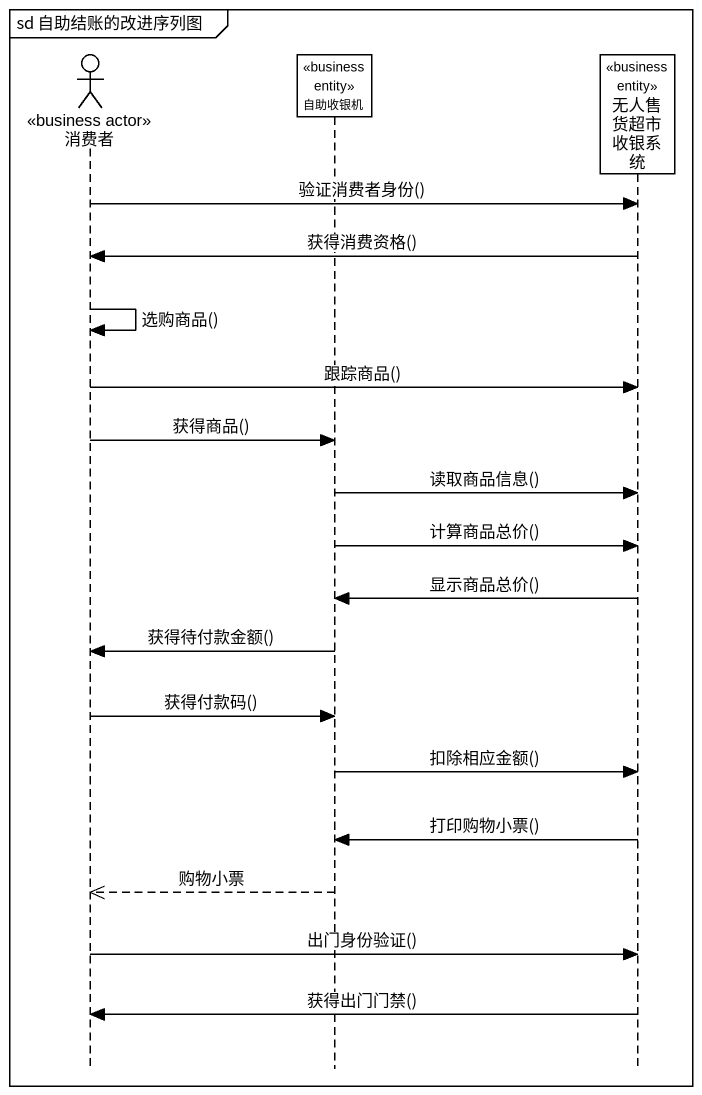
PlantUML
@startuml
mainframe sd 自助结账的改进序列图
hide footbox
actor 消费者 <<business actor>>
participant 自助收银机 <<business entity>>
participant 无人售货超市收银系统 <<business entity>>

消费者 -> 无人售货超市收银系统 : 验证消费者身份()
无人售货超市收银系统 -> 消费者 : 获得消费资格()
消费者 -> 消费者 : 选购商品()
消费者 -> 无人售货超市收银系统 : 跟踪商品()
消费者 -> 自助收银机 : 获得商品()
自助收银机 -> 无人售货超市收银系统 : 读取商品信息()
自助收银机 -> 无人售货超市收银系统 : 计算商品总价()
无人售货超市收银系统 -> 自助收银机 : 显示商品总价()
自助收银机 -> 消费者 : 获得待付款金额()
消费者 -> 自助收银机 : 获得付款码()
自助收银机 -> 无人售货超市收银系统 : 扣除相应金额()
无人售货超市收银系统 -> 自助收银机 : 打印购物小票()
自助收银机 -->> 消费者 : 购物小票
消费者 -> 无人售货超市收银系统 : 出门身份验证()
无人售货超市收银系统 -> 消费者 : 获得出门门禁()
@enduml
